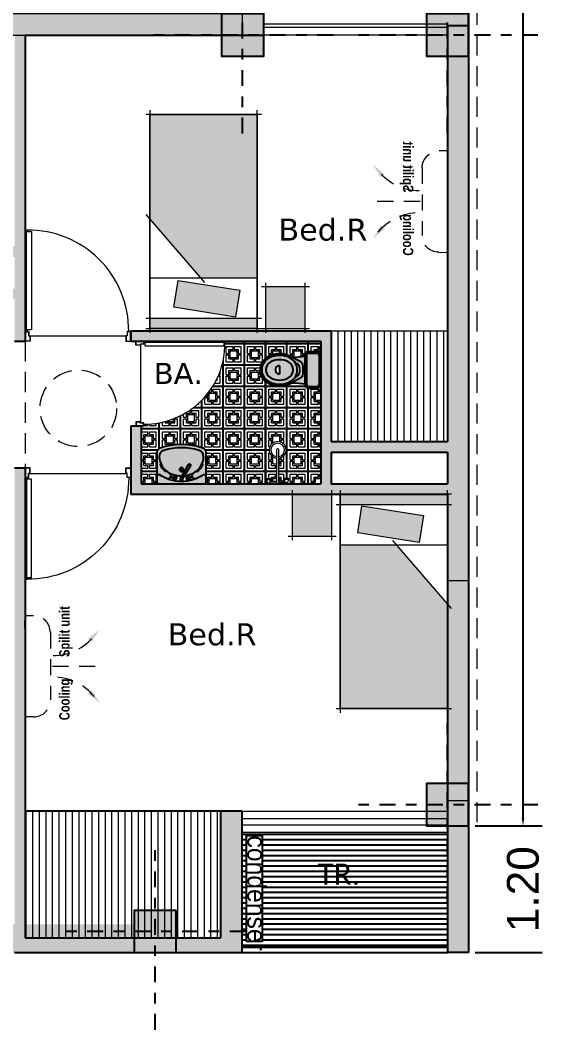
# Model space of a CAD drawing. Header units: inches. Extents: x 37.8 to 126.9, y 5.9 to 51.9.
# Drawn here: x 54.78 to 59.74, y 19.88 to 29.45 of the extents above; entities that cross this region are included whole.
import ezdxf

# ---------------------------------------------------------------- set-up
doc = ezdxf.new("R2010")
doc.units = ezdxf.units.IN
doc.header["$MEASUREMENT"] = 0
doc.linetypes.add('DASHDOT', pattern=[1, 0.5, -0.25, 0, -0.25])
doc.linetypes.add('DASHED2', pattern=[9.524999999999995, 6.349999999999998, -3.174999999999998])
for name, color, linetype, lineweight in [('02', 253, 'Continuous', 15), ('1', 19, 'Continuous', 5), ('AX', 31, 'Continuous', 18), ('balkon', 161, 'Continuous', 9), ('coulmn', 146, 'Continuous', 13), ('hatch', 45, 'Continuous', 9), ('hidden line', 252, 'Continuous', 5), ('LAYER1', 8, 'Continuous', 9)]:
    doc.layers.add(name, color=color, linetype=linetype, lineweight=lineweight)
for name, color, linetype in [('cadr', 7, 'Continuous'), ('FUR', 152, 'Continuous'), ('LAYER5', 5, 'Continuous'), ('LNS', 55, 'Continuous')]:
    doc.layers.add(name, color=color, linetype=linetype)
doc.styles.add('87', font='comic.ttf')
doc.styles.add('ITALIC', font='italic')
doc.styles.add('Legend', font='calibri.ttf')
doc.styles.get("Standard").update_dxf_attribs({"font": 'arial.ttf'})
doc.styles.add('STYLE7', font='verdana.ttf')
doc.dimstyles.new('ddd', dxfattribs={"dimtxt": 0.3, "dimasz": 0.078, "dimexe": 0.18, "dimexo": 0.0625, "dimgap": 0.09, "dimtad": 0, "dimzin": 0, "dimdsep": 46, "dimtxsty": 'Standard', "dimcen": 0.02, "dimadec": 0, "dimazin": 0, "dimtfac": 1, "dimtix": 1, "dimtofl": 0, "dimtmove": 0, "dimatfit": 3, "dimfxl": 0, "dimtolj": 1, "dimtzin": 0, "dimarcsym": 0})

# ---------------------------------------------------------------- blocks, each defined once
blk = doc.blocks.new('DR100K')
at = {"color": 253}
blk.add_line((-0.0481000000000052, -0.054543222929027), (-0.991860101079254, -0.054543222929027), dxfattribs=at)
at = {"color": 253, "linetype": 'Continuous'}
for p, q in [((-0.0199748370793884, -0.1116251629206317), (-0.0199748370793884, -0.0960000000000037)), ((-0.0199748370793884, -0.0960000000000037), (-0.0119309624678294, -0.0960000000000037)), ((-0.0119309624678294, -0.0960000000000037), (-0.0119309624678294, -0.5960052134602165)), ((-0.06143161415036499, -0.5960052134602165), (-0.06143161415036499, -0.1116251629206317)), ((-0.06143161415036499, -0.1116251629206317), (-0.0205043861645606, -0.1116251629206317)), ((-0.06143161415036499, -1.080385263999857), (-0.06143161415036499, -0.5960052134602165)), ((-0.0119309624678294, -0.5960052134602165), (-0.0119309624678294, -1.096010426920486)), ((-0.0205043861645606, -1.080385263999857), (-0.06143161415036499, -1.080385263999857)), ((-0.0199748370794168, -1.096010426920486), (-0.0199748370794168, -1.080385263999857)), ((-0.0119309624678294, -1.096010426920486), (-0.0199748370794168, -1.096010426920486))]:
    blk.add_line(p, q, dxfattribs=at)
for points in [[(-0.991860101079254, -0.054543222929027), (-0.991860101079254, 2.84e-14), (-1.03996010107923, 2.84e-14), (-1.03996010107923, -0.0959999999999752), (-1.004360101079242, -0.0959999999999752), (-1.004360101079242, -0.054543222929027)], [(-0.0481000000000052, -0.054543222929027), (-0.0481000000000052, 0), (0, 0), (0, -0.0960000000000037), (-0.0356000000000165, -0.0960000000000037), (-0.0356000000000165, -0.054543222929027)], [(-0.9938601010792352, -0.0525432229290175), (-0.9938601010792352, -0.0019999999999811), (-1.03796010107922, -0.0019999999999811), (-1.03796010107922, -0.0939999999999941), (-1.006360101079252, -0.0939999999999941), (-1.006360101079252, -0.0525432229290175)], [(-0.0460999999999956, -0.0525432229290459), (-0.0460999999999956, -0.0020000000000096), (-0.0020000000000096, -0.0020000000000096), (-0.0020000000000096, -0.0939999999999941), (-0.03360000000000701, -0.0939999999999941), (-0.03360000000000701, -0.0525432229290459)]]:
    blk.add_lwpolyline(points, close=True, dxfattribs=at)
blk.add_arc((-0.0306138118649244, -0.1066699198974845), 0.9893977090235084, 179.382095569082, 270.6161123031317, dxfattribs=at)
blk = doc.blocks.new('t-farangi')
h = blk.add_hatch(color=253)
h.dxf.hatch_style = 1
h.set_gradient(color1=(174, 178, 188), color2=(236, 236, 239), tint=1, name='SPHERICAL')
h.paths.add_polyline_path([(0.2199999999999136, -0.0499999999988177), (0.2199999999999136, -0.1384995166095138, -0.3428400812221175), (0.1823541121620451, -0.186949242229872, -0.0624981768575545), (0.1699999999999591, -0.1884995166092409), (-0.1699999999999591, -0.1884995166092409, -0.0538837614349344), (-0.180683335092084, -0.1873448475154475, -0.0156910213031782), (-0.1837257718718206, -0.1865786512369425, -0.0009627039094017), (-0.1839108134724654, -0.1865254394901257, -0.3338493995137724), (-0.220000000000141, -0.1384995166095138), (-0.220000000000141, -0.0499999999997414, -0.2228662873327834), (-0.2019680086972642, -0.0115546307086305, -0.0238407511058599), (-0.1981627932939034, -0.0086858731920216, -0.0103926162723233), (-0.1964215733577816, -0.0075512018860451, -0.1400938493232688), (-0.1699999999999591, -1.42e-14), (0.1699999999999591, -1.42e-14, -0.4142135623800323)])
h.paths.add_polyline_path([(0.1999999999999602, -0.0499999999997414, 0.4142135623704835), (0.1699999999999591, -0.019999999999996), (-0.1699999999999591, -0.019999999999996, 0.4142135623704835), (-0.1999999999999318, -0.0499999999997414), (-0.1999999999999318, -0.1384995166095138, 0.4142135623707908), (-0.1699999999999306, -0.1684995166092591), (0.1699999999999591, -0.1684995166092591, 0.4142135623704835), (0.1999999999999602, -0.1384995166095138)], flags=16)
h = blk.add_hatch(color=253)
h.dxf.hatch_style = 1
h.set_gradient(color1=(174, 178, 188), color2=(236, 236, 239), tint=1, name='INVSPHERICAL')
h.paths.add_polyline_path([(0.1699999999999591, -0.019999999999996, -0.4142161397400941), (0.1999999999987949, -0.0500002639901993, 2.1999205236e-06), (0.1999999999999602, -0.0499999999997414), (0.1999999999999602, -0.1384995166095138, -0.4142135623704835), (0.1699999999999591, -0.1684995166092591), (-0.1699999999999591, -0.1684995166092591, -0.4142161397400941), (-0.1999999999987949, -0.1384992526190558, 2.1999205236e-06), (-0.1999999999999318, -0.138499516609528), (-0.1999999999999318, -0.0499999999997414, -0.4142135623707908), (-0.1699999999999306, -0.019999999999996)])
h = blk.add_hatch(color=253)
h.dxf.hatch_style = 1
h.set_gradient(color1=(174, 178, 188), color2=(236, 236, 239), tint=1, name='SPHERICAL')
h.paths.add_polyline_path([(0.1572999999999638, -0.3537506659890965, -0.1233550929748848), (0.1916996441216838, -0.491062397276835, -0.1225823878321095), (0.1572999999996796, -0.6283741281658451, -0.5993317963974195), (-0.1573000000001059, -0.6283741281653477, -0.1225823879935764), (-0.1916996441216554, -0.4910623970895928, -0.123355092811709), (-0.1572999999999354, -0.3537506659890965), (-0.0956152446131853, -0.2383650398601418, -0.2767193945833981), (-0.0529317708378585, -0.2127834768457433), (0.0529317708379722, -0.2127834768457433, -0.2767193945821911), (0.0956152446131569, -0.2383650398600281)])
h.paths.add_polyline_path([(0.0298415266896655, -0.2536325963342278), (-0.029841526689637, -0.2536325963342278, 0.3990743965259639), (-0.0797740365556479, -0.301035586807572, 0.1388689516499814), (-0.139662200919787, -0.3631797721824057, 0.2505222521701935), (-0.1396622009189627, -0.618945021973005, 0.5993317963984737), (0.1396622009196733, -0.6189450219723514, 0.2505222521700292), (0.1396622009198438, -0.3631797721819083, 0.138868951650545), (0.0797740365556194, -0.3010355868067052, 0.399074396520837)], flags=16)
h.paths.add_polyline_path([(-0.0955677032179381, -0.3867525376634262, 0.2505222521701733), (-0.0955677032173128, -0.5953722564918423, 0.5993317963982528), (0.0955677032177107, -0.5953722564914729, 0.2505222521700905), (0.0955677032179381, -0.3867525376630993, 0.5993317964040431)], flags=0)
h.paths.add_polyline_path([(0.0500000000805585, -0.4910624803356143), (-0.0500000000805585, -0.4910624246636104, 1)], flags=0)
h = blk.add_hatch(color=253)
h.dxf.hatch_style = 1
h.set_gradient(color1=(174, 178, 188), color2=(236, 236, 239), tint=1, name='INVSPHERICAL')
h.paths.add_polyline_path([(0.1643323852883043, -0.1884995166092409), (0.1493160660524211, -0.3388161621277419), (0.0956152446132137, -0.2383650398601418, 0.2767193945829605), (0.0529317708379722, -0.2127834768457433), (-0.0529317708379722, -0.2127834768457433, 0.2767193945821909), (-0.0956152446131284, -0.2383650398600281), (-0.1493160660523927, -0.3388161621276851), (-0.1643323852882759, -0.1884995166092409)])
h = blk.add_hatch(color=253)
h.dxf.hatch_style = 1
h.set_gradient(color1=(174, 178, 188), color2=(236, 236, 239), tint=1, name='INVSPHERICAL')
h.paths.add_polyline_path([(0.1396622009191901, -0.3631797721821073, -0.2505222521702825), (0.1396622009193038, -0.6189450219727775, -0.5993318612706572), (-0.1396622151734448, -0.6189449953097182, -0.2505222225564229), (-0.1396622009193038, -0.3631797721817662, -0.5993317963978245)])
h.paths.add_polyline_path([(-0.0955677032179381, -0.3867525376634404, 0.2505222521701196), (-0.0955677032173128, -0.5953722564918138, 0.5993317963982528), (0.0955677032177107, -0.5953722564914588, 0.2505222521700798), (0.0955677032179381, -0.3867525376630993, 0.5993317964040431)], flags=16)
h.paths.add_polyline_path([(0.0500000000805585, -0.4910624803356002), (-0.0500000000805585, -0.4910624246636104, 1)], flags=0)
h = blk.add_hatch(color=253)
h.dxf.hatch_style = 1
h.set_gradient(color1=(174, 178, 188), color2=(236, 236, 239), tint=1, name='SPHERICAL')
h.paths.add_polyline_path([(0.0955677032173981, -0.3867525376632272, -0.2505222521701977), (0.0955677032175402, -0.5953722564916717, -0.5993317963968927), (-0.0955677032172844, -0.5953722564918567, -0.2505222521709338), (-0.0955677032175402, -0.3867525376628862, -0.5993317963976593)])
h.paths.add_polyline_path([(-0.0500000000805585, -0.4910624246636104, 1), (0.0500000000805585, -0.4910624803356002)], flags=16)
at = {"layer": 'FUR'}
for p, q in [((-0.220000000000141, -0.1384995166095138), (-0.220000000000141, -0.0499999999997414)), ((-0.1999999999999318, -0.1384995166095138), (-0.1999999999999318, -0.0499999999997414)), ((-0.1699999999999591, -1.42e-14), (0.1699999999999591, -1.42e-14)), ((-0.1699999999999591, -0.019999999999996), (0.1699999999999591, -0.019999999999996)), ((0.1999999999999602, -0.0499999999997414), (0.1999999999999602, -0.1384995166095138)), ((0.2199999999999136, -0.0499999999997414), (0.2199999999999136, -0.1384995166095138)), ((-0.1699999999999591, -0.1684995166092591), (0.1699999999999591, -0.1684995166092591)), ((-0.1699999999999591, -0.1884995166092409), (0.1699999999999591, -0.1884995166092409)), ((-0.1493160660523927, -0.3388161621278556), (-0.1643323852882759, -0.1884995166092409)), ((-0.0956152446131853, -0.2383650398601418), (-0.1572999999999354, -0.3537506659890965)), ((-0.0529317708379722, -0.2127834768457433), (0.0529317708379722, -0.2127834768457433)), ((0.0956152446132137, -0.2383650398601418), (0.1572999999999638, -0.3537506659890965)), ((0.1493160660523927, -0.3388161621278556), (0.1643323852882759, -0.1884995166092409)), ((-0.0298415815271938, -0.2536325963342278), (0.0298415266896655, -0.2536325963342278)), ((-0.0500000000805585, -0.4910624246636104), (0.0500000000805585, -0.4910624803356002))]:
    blk.add_line(p, q, dxfattribs=at)
for centre, radius, start, end in [((-0.1699999999999591, -0.0499999999997414), 0.05, 90, 180), ((0.1699999999999591, -0.0499999999997414), 0.05, 0, 90), ((-0.1699999999999591, -0.0499999999997414), 0.03, 90, 180), ((0.1699999999999591, -0.0499999999997414), 0.03, 0, 90), ((-0.1699999999999591, -0.1384995166095138), 0.05, 180, 270), ((-0.1699999999999591, -0.1384995166095138), 0.03, 180, 270), ((-0.0529317708379722, -0.2611834768459005), 0.0484, 90, 151.8711946335435), ((0.0529317708379722, -0.2611834768459005), 0.0484, 28.12880536645645, 90), ((0.1699999999999591, -0.1384995166095138), 0.05, 270, 0), ((0.1699999999999591, -0.1384995166095138), 0.03, 270, 0), ((0.0995511452648543, -0.491062397077272), 0.2912507893864822, 151.8711946335435, 208.1288053664565), ((-8.53e-14, -0.4378427002216229), 0.1583669258053965, 28.12880536645645, 151.8711946335435), ((-8.53e-14, -0.4378427002216229), 0.1083669258053965, 28.12880536645645, 151.8711946335435), ((-0.029841526689637, -0.303632596334424), 0.05, 90, 177.0227065882965), ((0.0298415266896655, -0.303632596334424), 0.05, 2.977293411703491, 90), ((-0.0995511452648259, -0.491062397077272), 0.2912507893864822, 331.8711946335436, 28.12880536645645), ((0.0995511452648543, -0.491062397077272), 0.2712507893864821, 151.8711946335435, 208.1287989801512), ((0.0995511452648543, -0.491062397077272), 0.2212507893864822, 151.8711946335435, 208.1287989801512), ((-0.0995511452648259, -0.491062397077272), 0.2212507893864822, 331.8711946335436, 28.12880536645645), ((-0.0995511452648259, -0.491062397077272), 0.2712507893864821, 331.8711946335436, 28.12880536645645), ((-8.53e-14, -0.5442820939333757), 0.1083669258053967, 208.1287944280051, 331.8711946335436), ((-8.53e-14, -0.4910624524996196), 0.05, 179.9999681021953, 359.9999681022733), ((-8.53e-14, -0.5442820939333757), 0.1783669258053967, 208.1288053664565, 331.8711946335436), ((-8.53e-14, -0.5442820939333757), 0.1583669258053968, 208.1287944280051, 331.8711946335436)]:
    blk.add_arc(centre, radius, start, end, dxfattribs=at)
blk = doc.blocks.new('roshoei')
h = blk.add_hatch(color=253)
h.dxf.hatch_style = 1
h.set_gradient(color1=(174, 178, 188), color2=(236, 236, 239), tint=1, name='SPHERICAL')
h.paths.add_polyline_path([(0.3099999999999312, -0.0200000000004366), (0.309999999999917, -0.1173603684847251), (0.2799999999999585, -0.1173603684846967, 0.0542408528960642), (0.1879860274730163, -0.0664426424170017, 0.0353053274642903), (0.1831379238468571, -0.0644404142740029, 0.1955680909954415), (-0.1831379238471697, -0.0644404142741451, 0.0353053274756757), (-0.1879860274748211, -0.0664426424179681, 0.0542408528950272), (-0.2799999999999869, -0.1173603684846967), (-0.3099999999999738, -0.1173603684847251), (-0.3099999999999596, -0.0200000000004366, -0.2914266731264605), (-0.2984554890835227, -0.0018753012620607, -0.0042390793985672), (-0.2981469619992651, -0.0017345405158551, -0.105273442681482), (-0.2900000000000062, 0), (0.2899999999999494, 0, -0.4142152552575133), (0.3099999999996186, -0.0200001155973269, 1.4449608917e-06)])
h = blk.add_hatch(color=253)
h.dxf.hatch_style = 1
h.set_gradient(color1=(174, 178, 188), color2=(236, 236, 239), tint=1, name='INVSPHERICAL')
h.paths.add_polyline_path([(0.3099999999999312, -0.3954269196583482, -0.1189511798868249), (0.3033964893276675, -0.42279140261482, -0.1153640646256316), (0.2857253564613415, -0.4436316798559973, -0.0713494153281219), (0.2707359219287468, -0.4517298640020046, -0.1782923213663644), (-0.2707359219285763, -0.4517298640025446, -0.3142516724202768), (-0.3099999999999596, -0.3954269196588029), (-0.3099999999999596, -0.1173603684847251), (-0.2799999999999869, -0.1173603684846967, -0.0569466848380328), (-0.1831379238492872, -0.0644404142748272, -0.8792300366133057), (-0.1510904276799607, -0.1308805314884012), (-0.1491618106779668, -0.1344434266452197, 0.2850439984523734), (-0.2800000000001148, -0.3453013582057167, 0.3284062332230245), (-0.223760646421141, -0.4216913554667201, 0.1519320086788026), (0.2237606464210557, -0.4216913554667201, 0.3284062332271949), (0.2800000000000864, -0.3453013582045799, 0.2850439984510457), (0.1491618106779384, -0.1344434266452197), (0.1510904276799323, -0.1308805314884012, -0.8792300365937769), (0.1831379238482213, -0.0644404142745145, -0.0569466848384313), (0.2799999999996601, -0.1173603684846967), (0.309999999999917, -0.1173603684847251)])
h = blk.add_hatch(color=253)
h.dxf.hatch_style = 1
h.set_gradient(color1=(174, 178, 188), color2=(236, 236, 239), tint=1, name='SPHERICAL')
edge = h.paths.add_edge_path()
edge.add_arc((0.1011350465279861, -0.2381249592251891), 0.0126418893553129, 210.0000000008548, 390.0000000008548)
edge.add_line((0.1120832438614201, -0.2318040145473788), (0.0372691189063469, -0.1022221710831559))
edge.add_arc((0, -0.4422286221270042), 0.3420429417127162, 65.94062231202241, 83.74461217358521, ccw=False)
edge.add_arc((0.0446723047524245, -0.3453013582057167), 0.2353276952476492, 9.208633855450898e-12, 66.25122521727599, ccw=False)
edge.add_arc((0.2000000000000455, -0.3453013582056883), 0.08000000000002201, 287.2779897952034, 359.9999999999864, ccw=False)
edge.add_arc((1.0516e-12, 0.2976945932293518), 0.7533823531705087, 252.72201020469458, 287.2779897951401, ccw=False)
edge.add_arc((-0.2000000000004718, -0.3453013582053188), 0.0799999999996037, 180.0000000002715, 252.7220102050407, ccw=False)
edge.add_arc((-0.0446723047525524, -0.3453013582056599), 0.2353276952475103, 113.74877478274499, 180.0000000000093, ccw=False)
edge.add_arc((1.421e-13, -0.4422286221273454), 0.3420429417130582, 88.83763061895121, 114.05937768800419, ccw=False)
edge.add_line((0.0069386082958118, -0.1002560652011653), (0.0901866646706679, -0.2444459039029614))
edge.add_line((0.09018666467066802, -0.2444459039029425), (0.0901868491945426, -0.2444459039030183))
edge = h.paths.add_edge_path(flags=16)
edge.add_arc((-1.42e-14, -0.1803191555245576), 0.0255670812976465, 0, 360, ccw=False)
h = blk.add_hatch(color=253)
h.dxf.hatch_style = 1
h.set_gradient(color1=(174, 178, 188), color2=(236, 236, 239), tint=1, name='INVSPHERICAL')
h.paths.add_polyline_path([(-0.1044548615626013, -0.075815104605681, 1), (-0.0616785238159849, -0.075815104605681, 1)])
h = blk.add_hatch(color=253)
h.dxf.hatch_style = 1
h.set_gradient(color1=(174, 178, 188), color2=(236, 236, 239), tint=1, name='INVSPHERICAL')
h.paths.add_polyline_path([(0.1044548615623455, -0.075815104605681, 1), (0.0616785238157149, -0.075815104605681, 1)])
at = {"layer": 'FUR'}
for p, q in [((-0.2899999999999778, 0), (0.2899999999999494, 0)), ((-0.3099999999999596, -0.3954269196583482), (-0.3099999999999596, -0.0200000000004366)), ((-0.3099999999999596, -0.1173603684846967), (-0.2799999999999869, -0.1173603684846967)), ((-0.1069037335819445, -0.0694941599285812), (-0.1209923607550678, -0.0694941599285812)), ((-0.1209923607550678, -0.0694941599285812), (-0.1209923607550678, -0.0821360492836902)), ((-0.1209923607550678, -0.0821360492836902), (-0.1069037335819445, -0.0821360492836902)), ((-0.0037357466185455, -0.0817675433017939), (0.0069386082959113, -0.1002560652011653)), ((0.0372691189066075, -0.1022221710831843), (0.0181608325722067, -0.0691256539462302)), ((0.1069037335819161, -0.0694941599285812), (0.120992360754812, -0.0694941599285812)), ((0.120992360754812, -0.0821360492836902), (0.1069037335819161, -0.0821360492836902)), ((0.120992360754812, -0.0694941599285812), (0.120992360754812, -0.0821360492836902)), ((0.2799999999999585, -0.1173603684846967), (0.3099999999999312, -0.1173603684846967)), ((0.3099999999999312, -0.0200000000004366), (0.3099999999999312, -0.3954269196583482)), ((-0.1872495538386971, -0.1580826299928049), (-0.1947729135377045, -0.1504050865769386)), ((-0.1491618106781658, -0.1344434266447934), (-0.1510904276799607, -0.1308805314884012)), ((0.1491618106781374, -0.1344434266447934), (0.1510904276799323, -0.1308805314884012)), ((0.1872495538386687, -0.1580826299928049), (0.1947729135374487, -0.1504050865769386))]:
    blk.add_line(p, q, dxfattribs=at)
blk.add_lwpolyline([(0.0901868491945379, -0.2444459039030278, 0.9999999999999998), (0.1120832438614201, -0.2318040145473788), (0.0372691189063517, -0.1022221710831843, -0.0778412115464067), (0.1394451489337172, -0.1299011907119336, -0.2974062407498115), (0.2800000000000722, -0.3453013582056883, -0.3284062332248962), (0.2237606464212831, -0.4216913554674023, -0.1519320086789138), (-0.2237606464212689, -0.4216913554667201, -0.3284062332248962), (-0.280000000000058, -0.3453013582056883, -0.2974062407498115), (-0.1394451489338735, -0.1299011907119905, -0.1104970748615106), (0.0069386082958118, -0.1002560652011653), (0.09018666467066802, -0.2444459039029425)], format="xyb", close=True, dxfattribs=at)
for centre, radius in [((-0.083066692689286, -0.075815104605681), 0.0252837787105129), ((-0.083066692689286, -0.075815104605681), 0.0213881688733073), ((-1.42e-14, -0.0629538835628409), 0.0189628340328846), ((-1.42e-14, -0.0629538835628409), 0.0155565304488197), ((0.0830666926890302, -0.075815104605681), 0.0252837787105129), ((0.0830666926890302, -0.075815104605681), 0.0213881688733073), ((-1.42e-14, -0.1803191555245576), 0.0255670812976465), ((-1.42e-14, -0.1803191555245576), 0.0155670812976465)]:
    blk.add_circle(centre, radius, dxfattribs=at)
for centre, radius, start, end in [((-0.2899999999999778, -0.0200000000004366), 0.02, 90, 180), ((-1.42e-14, -0.5147528069564942), 0.4861283268380614, 54.8317368083488, 125.1682631916512), ((-0.1714017017225302, -0.0997285678440676), 0.0371886097096166, 303.1046004551388, 116.4842478498696), ((0.1714017017225018, -0.0997285678440676), 0.0371886097096166, 63.51575215013035, 236.8953995448613), ((0.2899999999999494, -0.0200000000004366), 0.02, 0, 90), ((-0.0531299149875082, -0.338331628375272), 0.2353276952475209, 127.0058706747654, 157.7265623290583), ((0.0531299149874798, -0.338331628375272), 0.2353276952475209, 22.27343767094164, 52.99412932523449), ((-0.2500000000000142, -0.3954269196583482), 0.06, 180, 249.7816531553551), ((-1.42e-14, 0.2833823531700545), 0.7833823531704338, 249.7816531553551, 290.2183468446448), ((0.2499999999999858, -0.3954269196583482), 0.06, 290.2183468446448, 0)]:
    blk.add_arc(centre, radius, start, end, dxfattribs=at)
blk = doc.blocks.new('A$C03AC1BB8')
at = {"layer": 'LAYER1', "linetype": 'ByBlock'}
for p, q in [((0.2326785696120055, 0.08548131738203324), (0.1926785696111324, 0.09348131737928611)), ((0.1926785696111324, 0.09348131737928611), (0.1926785696111324, 0.05348131738131201)), ((0.2326785696120055, 0.0614813173785933), (0.1926785696111324, 0.05348131738131201)), ((0.2006785696098632, 0.09188131738042671), (0.2006785696098632, 0.05508131738019983)), ((0.2166785696102238, 0.05828131738084608), (0.2166785696102238, -1.506350599811412e-12)), ((0.2326785696120055, 0.08548131738203324), (0.2326785696120055, 0.0614813173785933)), ((0.2326785696120055, 0.0614813173785933), (0.2326785696120055, -1.506350599811412e-12)), ((0.2409051202677119, -1.506350599811412e-12), (-0.07909487973347495, -1.506350599811412e-12)), ((-0.07909487973347495, -0.02400000000056934), (0.2409051202677119, -0.02400000000056934)), ((0.2326785696120055, -0.08548131738356801), (0.1926785696111324, -0.0774813173819382)), ((0.1926785696111324, -0.1174813173813618), (0.1926785696111324, -0.0774813173819382)), ((0.2006785696098632, -0.1158813173839519), (0.2006785696098632, -0.07908131738227553)), ((0.2166785696102238, -0.08228131738292177), (0.2166785696102238, -0.02400000000056934)), ((0.2326785696120055, -0.08548131738356801), (0.2326785696120055, -0.02400000000056934)), ((0.2326785696120055, -0.1094813173826594), (0.2326785696120055, -0.08548131738356801)), ((0.2409051202677119, -1.506350599811412e-12), (0.2409051202677119, -0.02400000000056934)), ((0.2326785696120055, -0.1094813173826594), (0.1926785696111324, -0.1174813173813618))]:
    blk.add_line(p, q, dxfattribs=at)
for radius, start, end in [(0.08000000000026324, 8.626926558344557, 351.3730734416554), (0.06400000000021061, 10.80692287442791, 349.1930771255721), (0.01199999999993764, 90, 270)]:
    blk.add_arc((-0.07909487973347495, -0.01199999999957413), radius, start, end, dxfattribs=at)
blk = doc.blocks.new('Takht 1')
at = {"layer": '1'}
h = blk.add_hatch(color=252, dxfattribs=at)
h.dxf.hatch_style = 1
h.set_gradient(color1=(118, 52, 34), one_color=1, tint=1, name='INVHEMISPHERICAL')
h.paths.add_polyline_path([(0.09999999997671694, 0.5076447428291431), (-2.91038304567337e-11, 0.5076447428291431), (0, -0.5076447428291431), (0.1000000000058208, -0.5076447428291431)])
h = blk.add_hatch(color=252, dxfattribs=at)
h.dxf.hatch_style = 1
h.set_gradient(color1=(118, 52, 34), one_color=1, tint=1, name='INVHEMISPHERICAL')
h.paths.add_polyline_path([(2.028610181791009, 0.5076447428291431), (1.034439837589161, 0.5076447428291431), (0.47768941760296, 0.02529436571785482), (0.47768941760296, -0.5076447428291431), (2.028610181791009, -0.5076447428291431)])
h = blk.add_hatch(color=252, dxfattribs=at)
h.dxf.hatch_style = 1
h.set_gradient(color1=(118, 52, 34), one_color=1, tint=1, name='INVHEMISPHERICAL')
h.paths.add_polyline_path([(0.4576115584932268, 0.2403088536957512), (0.202044160454534, 0.2809075507248053), (0.1094796334800776, -0.3017829548043665), (0.3650470315478742, -0.3423816518625244)])
h = blk.add_hatch(color=252, dxfattribs=at)
h.dxf.hatch_style = 1
h.set_gradient(color1=(118, 52, 34), one_color=1, tint=1, name='INVHEMISPHERICAL')
h.paths.add_polyline_path([(0.3953462004428729, -0.5876447428163374), (0, -0.5876447428308893), (-2.91038304567337e-11, -0.9617889250803273), (0.3953462004428729, -0.9617889250803273)])
at = {"layer": '02'}
for p, q in [((2.068610181799158, 0.5076447428291431), (-0.0400000000372529, 0.5076447428291431)), ((-2.91038304567337e-11, 0.5476447428300162), (0, -0.5476447428300162)), ((0.09999999997671694, 0.5476447428300162), (0.1000000000058208, -0.5476447428300162)), ((1.080609630036633, 0.5476447428300162), (0.4377508020261303, -0.009307146188803017)), ((0.47768941760296, -0.5081618888216326), (0.47768941760296, 0.5071275968366535)), ((2.028610181791009, -0.5476447428300162), (2.028610181791009, 0.5476447428300162)), ((-0.04000000000814907, -0.5076447428291431), (2.068610181799158, -0.5076447428291431)), ((0, -0.5476447428300162), (-2.91038304567337e-11, -1.0017889250812)), ((0.3953462004428729, -1.0017889250812), (0.3953462004428729, -0.5476447428154643)), ((0.435346200451022, -0.5876447428163374), (-0.04000000000814907, -0.5876447428308893)), ((-0.0400000000372529, -0.9617889250803273), (0.435346200451022, -0.9617889250803273))]:
    blk.add_line(p, q, dxfattribs=at)
for points in [[(2.028610181791009, 0.5076447428291431), (2.028610181791009, -0.5076447428291431), (0, -0.5076447428291431), (-2.91038304567337e-11, 0.5076447428291431)], [(0.1094796334800776, -0.3017829548043665), (0.202044160454534, 0.2809075507248053), (0.4576115584932268, 0.2403088536957512), (0.3650470315478742, -0.3423816518625244)]]:
    blk.add_lwpolyline(points, close=True, dxfattribs=at)
blk = doc.blocks.new('ddfdfdfdfd')
at = {"layer": 'LAYER5', "linetype": 'Continuous'}
h = blk.add_hatch(color=1, dxfattribs=at)
h.paths.add_polyline_path([(179.779200237631, -221.4838781835885), (179.579350237631, -221.4838781835885), (179.579350237631, -221.2840281835886), (179.779200237631, -221.2840281835886)])
h.paths.add_polyline_path([(179.779200237631, -221.2840281835886), (179.979050237631, -221.2840281835886), (179.979050237631, -221.4838781835885), (179.779200237631, -221.4838781835885)])
h.paths.add_polyline_path([(179.779200237631, -221.4838781835885), (179.979050237631, -221.4838781835885), (179.979050237631, -221.6837281835885), (179.779200237631, -221.6837281835885)])
h.paths.add_polyline_path([(179.779200237631, -221.6837281835885), (179.579350237631, -221.6837281835885), (179.579350237631, -221.4838781835885), (179.779200237631, -221.4838781835885)])
at = {"layer": 'LAYER5', "color": 1, "linetype": 'DASHDOT', "ltscale": 0.3}
for p, q in [((179.779200237631, -222.4153741609331), (179.779200237631, -220.6240357384027)), ((180.6361364686338, -221.4838781835885), (178.8983495007696, -221.4838781835885))]:
    blk.add_line(p, q, dxfattribs=at)
at = {"layer": 'LAYER5', "color": 1, "linetype": 'Continuous'}
blk.add_lwpolyline([(179.979050237631, -221.2840281835886), (179.579350237631, -221.2840281835886), (179.579350237631, -221.6837281835885), (179.979050237631, -221.6837281835885), (179.979050237631, -221.2840281835886)], dxfattribs=at)
blk = doc.blocks.new('axxxxx')
h = blk.add_hatch(color=1)
h.dxf.hatch_style = 1
h.paths.add_polyline_path([(240.7614391140491, -233.8024092206517), (238.9808391140491, -233.8024092206517), (238.9808391140491, -234.0706419207369), (240.7614391140491, -234.0706419207369)])
at = {"layer": 'AX'}
h = blk.add_hatch(color=1, dxfattribs=at)
h.dxf.hatch_style = 1
h.paths.add_polyline_path([(241.7899809043142, -225.3813343091403), (241.7899809043142, -225.1814843091403), (238.4902809043141, -225.1814843091403), (238.4902809043141, -225.3813343091403)])
h = blk.add_hatch(color=1, dxfattribs=at)
h.dxf.hatch_style = 1
h.paths.add_polyline_path([(243.7301309043142, -232.6309419207371), (243.9299809043141, -232.6309419207371), (243.9299809043141, -230.5503419207371), (243.7301309043142, -230.5503419207371)])
at = {"layer": 'AX', "color": 1}
for points in [[(238.4902809043141, -225.3813343091403), (241.7899809043142, -225.3813343091403), (241.7899809043142, -225.1814843091403), (238.4902809043141, -225.1814843091403)], [(243.7301309043142, -230.5503419207371), (243.7301309043142, -232.6309419207371), (243.9299809043141, -232.6309419207371), (243.9299809043141, -230.5503419207371)]]:
    blk.add_lwpolyline(points, close=True, dxfattribs=at)
for p in [(62.01063066668317, -3.897456125551741), (63.95093066668312, -3.897456125551741), (63.95093066668309, -11.18691373714853), (61.18208887641811, -12.38691373714846)]:
    blk.add_blockref('ddfdfdfdfd', p)
blk = doc.blocks.new('sp')
at = {"layer": 'LAYER1', "color": 150, "linetype": 'DASHED2', "ltscale": 0.03}
blk.add_line((30.24614018008381, 9.75960308539679), (30.24694903423372, 9.20588219410756), dxfattribs=at)
blk.add_lwpolyline([(29.64602670977186, 10.08372420831601), (30.84602542947326, 10.08547712019644), (30.84617150547277, 9.985477226851614, -0.4142135623730951), (30.6464638708467, 9.785185288293448), (29.84646472438547, 9.784016680372858, -0.4142135623730951), (29.64617278577137, 9.983724315008018)], format="xyb", close=True, dxfattribs=at)
for centre, start, end in [((29.50170978017471, 9.747115138461865), 308.5690915006799, 0.2464745396872212), ((30.98964165397322, 9.74928811891941), 179.9209161893569, 231.5982992520001)]:
    blk.add_arc(centre, 0.6160155176707482, start, end, dxfattribs=at)
for points in [[(29.96259235004257, 9.294909317633298), (29.92369723717005, 9.339782699411714), (29.80852464817784, 9.200660669943588)], [(30.53018518108277, 9.295738435341079), (30.56894902962543, 9.340725258393192), (30.68452757444541, 9.20194030127486)]]:
    blk.add_solid(points, dxfattribs=at)
at = {"layer": 'LNS', "color": 150, "ltscale": 0.02, "insert": (29.60657843853167, 9.680269554383855), "char_height": 0.1231479902708612, "width": 1.627685543038945, "attachment_point": 1, "style": 'ITALIC'}
blk.add_mtext('\\pt0.2463;{\\fImpact|b0|i0|c0|p34;Cooling       Spilit unit}', dxfattribs=at)
blk = doc.blocks.new('*D60')
at = {"layer": 'balkon', "color": 0, "lineweight": -2, "transparency": 16777216}
for p, q in [((59.08967819297351, 21.81630079493386), (59.72320814166465, 21.81630079493386)), ((59.08967819297351, 20.61630079493393), (59.72320814166465, 20.61630079493393))]:
    blk.add_line(p, q, dxfattribs=at)
at = {"layer": 'Defpoints', "color": 0, "transparency": 16777216}
for p in [(59.02717819297351, 21.81630079493386), (59.02717819297351, 20.61630079493393), (59.54320814166465, 20.61630079493393)]:
    blk.add_point(p, dxfattribs=at)
at = {"layer": 'balkon', "color": 0, "transparency": 16777216, "insert": (59.54320814166464, 21.21630079493387), "char_height": 0.3, "attachment_point": 5, "rotation": 90}
blk.add_mtext('\\A1;1.20', dxfattribs=at)
blk = doc.blocks.new('*D61')
at = {"layer": 'balkon', "color": 0, "lineweight": -2, "transparency": 16777216}
for p, q in [((59.08967819297351, 42.95630079493392), (59.72320814166496, 42.95630079493392)), ((59.54320814166496, 42.87830079493392), (59.54320814166496, 32.98441812099117)), ((59.54320814166496, 21.89430079493382), (59.54320814166496, 31.78818346887657)), ((59.08967819297351, 21.81630079493382), (59.72320814166496, 21.81630079493382))]:
    blk.add_line(p, q, dxfattribs=at)
at = {"layer": 'balkon', "color": 0, "transparency": 16777216}
for points in [[(59.53020814166496, 42.87830079493392), (59.55620814166496, 42.87830079493392), (59.54320814166496, 42.95630079493392)], [(59.53020814166496, 21.89430079493382), (59.55620814166496, 21.89430079493382), (59.54320814166496, 21.81630079493382)]]:
    blk.add_solid(points, dxfattribs=at)
at = {"layer": 'Defpoints', "color": 0, "transparency": 16777216}
for p in [(59.02717819297351, 42.95630079493392), (59.54320814166496, 42.95630079493392), (59.02717819297351, 21.81630079493382)]:
    blk.add_point(p, dxfattribs=at)
at = {"layer": 'balkon', "color": 0, "transparency": 16777216, "insert": (59.54320814166496, 32.38630079493384), "char_height": 0.3, "attachment_point": 5, "rotation": 90}
blk.add_mtext('\\A1;21.14', dxfattribs=at)

msp = doc.modelspace()

# ---------------------------------------------------------------- hatches: boundary and pattern name
h = msp.add_hatch(color=5)
h.dxf.hatch_style = 1
h.paths.add_polyline_path([(43.98717819297352, 43.75630079493392), (43.78717819297353, 43.75630079493392), (43.78717819297353, 20.75630079493386), (44.92447685157904, 20.75630079493386), (44.92447685157904, 20.95630079493391), (43.98717819297352, 20.95630079493391), (43.98717819297352, 32.05378889439636), (45.50225381504896, 32.05378889439648), (45.50225381504893, 31.55378889439636), (45.93166121359306, 31.55378889439636), (45.93166121359306, 32.05378889439636), (47.28717819297356, 32.05378889439648), (47.28717819297356, 32.75378889439629), (47.18717819297356, 32.75378889439629), (47.18717819297353, 32.15378889439638), (45.78717819297353, 32.15378889439638), (45.78717819297356, 33.55378889439636), (47.28717819297356, 33.55378889439636), (47.28717819297356, 34.25378889439641), (47.18717819297353, 34.25378889439641), (46.8968056858653, 34.25378927514363), (46.8968056858653, 34.15378889439638), (47.18717819297353, 34.15378889439638), (47.18717819297353, 33.65378889439638), (44.787039465856, 33.65380457058588), (44.787039465856, 33.55380457058585), (45.68717819297353, 33.55378889439636), (45.68717819297353, 32.15378889439638), (43.98717819297352, 32.15378889439638)])
h.paths.add_polyline_path([(45.57725381504892, 32.05378889439648), (45.85666121359307, 32.05378889439648), (45.8566612135931, 31.87878889439641), (45.57725381504889, 31.87878889439641)], flags=16)
h.paths.add_polyline_path([(45.57725381504889, 31.82878889439634), (45.8566612135931, 31.82878889439634), (45.85666121359307, 31.62878889439641), (45.57725381504892, 31.62878889439629)], flags=16)
h.paths.add_polyline_path([(49.38717819297358, 32.1054584065305), (49.18717819297353, 32.1054584065305), (49.18717819297353, 20.95630079493391), (47.82784051532417, 20.95630079493391), (47.82784051532417, 20.75630079493386), (48.26891627413534, 20.75630079493386), (48.26891627413534, 20.61630079493388), (50.77497273896333, 20.61630079493376), (50.77497273896333, 20.75630079493386), (49.38717819297352, 20.75630079493386)])
h.paths.add_polyline_path([(56.87882149293526, 21.95630079493391), (56.67882149293527, 21.95630079493391), (56.67882149293527, 20.75630079493386), (54.82717819297349, 20.75630079493386), (54.82717819297349, 25.20630079493391), (54.7271781929735, 25.20630079493391), (54.72717819297347, 20.61630079493388), (56.87882149293526, 20.61630079493388)])
h.paths.add_polyline_path([(59.02717819297351, 29.39545840653047), (58.82717819297349, 29.39545840653047), (58.82717819297349, 25.4563007949338), (57.7271781929735, 25.4563007949338), (57.72717819297353, 26.50545840653048), (55.82717819297355, 26.50545840653048), (55.82717819297355, 26.40545840653057), (57.62717819297353, 26.40545840653046), (57.62717819297347, 25.05630079493382), (55.92717819297351, 25.05630079493393), (55.92717819297351, 25.60545840653062), (55.82717819297352, 25.6054584065305), (55.82717819297352, 24.9563007949338), (58.82717819297349, 24.9563007949338), (58.82717819297349, 22.88769061313464), (58.82717819297352, 20.61630079493388), (58.82882149293525, 20.61630079493388), (59.02717819297348, 20.61630079493388)])
h.paths.add_polyline_path([(58.82717819297349, 25.35630079493389), (58.82717819297349, 25.05630079493382), (57.7271781929735, 25.05630079493382), (57.7271781929735, 25.35630079493389)], flags=16)
h.paths.add_polyline_path([(57.08717819297351, 33.60463128279959), (54.78033725340771, 33.60463128279947), (54.78033725340771, 33.60050334396148), (54.01110648417674, 33.60050334396148), (52.62717819297359, 33.60463128279947), (52.62717819297347, 33.40463128279943), (52.62717819297347, 33.30545840653021), (52.82717819297346, 33.30545840653021), (52.82717819297346, 33.40463128279943), (56.88717819297352, 33.40463128279966), (56.88717819297355, 29.50545840653048), (53.78717819297353, 29.50545840653048), (53.78717819297353, 31.6054584065305), (53.58717819297357, 31.6054584065305), (53.37894586949056, 31.6054584065305), (53.37894586949056, 31.40545840653046), (53.58717819297354, 31.40545840653046), (53.58717819297357, 29.50545840653048), (52.18717819297351, 29.50545840653048), (52.18717819297351, 31.40545840653046), (52.40808345542771, 31.40545840653046), (52.40808345542771, 31.60545840653039), (52.18717819297351, 31.6054584065305), (50.58717819297354, 31.60545840653039), (50.58717819297351, 30.30545840653043), (50.68717819297351, 30.30545840653043), (50.68717819297351, 31.40545840653046), (51.98717819297349, 31.40545840653046), (51.98717819297349, 29.50545840653048), (50.58717819297357, 29.50545840653048), (50.58717819297357, 29.40545840653046), (50.58717819297357, 28.81851437019635), (50.58717819297357, 28.4349992889445), (50.98717819297354, 28.4349992889445), (50.98717819297354, 29.40545840653057), (51.78747819297351, 29.40545840653057), (51.78747819297351, 29.30560840653051), (54.7271781929735, 29.30545840653055), (54.72717819297347, 27.30545840653055), (54.32717819297349, 27.30545840653055), (54.32717819297349, 26.80545840653055), (54.72717819297347, 26.80545840653055), (54.7271781929735, 26.40545840653046), (54.82717819297349, 26.40545840653046), (54.82717819297349, 29.30545840653055), (57.08717819297354, 29.30545840653055)])
h.paths.add_polyline_path([(54.72717819297347, 27.20545840653041), (54.72717819297347, 26.90545840653046), (54.42717819297349, 26.90545840653046), (54.42717819297349, 27.20545840653052)], flags=16)
h.paths.add_polyline_path([(50.88717819297355, 29.40545840653057), (50.88717819297355, 28.53499928894441), (50.68717819297359, 28.53499928894441), (50.68717819297348, 29.40545840653046)], flags=16)
h.paths.add_polyline_path([(57.08717819297351, 35.50463128279968), (55.82717819297346, 35.50463128279968), (55.82717819297349, 38.18924557511583), (55.7271781929735, 38.18924557511583), (55.7271781929735, 36.90463128279966), (55.16969464075038, 36.90463128279966), (55.16969464075044, 36.40463128279966), (55.7271781929735, 36.40463128279966), (55.7271781929735, 33.60463128279959), (55.92717819297346, 33.60463128279959), (55.92717819297343, 35.30463128279975), (57.08717819297351, 35.30463128279963)])
h.paths.add_polyline_path([(55.72717819297353, 36.50463128279968), (55.54843641686199, 36.50463128279968), (55.54843641686196, 36.80463128279963), (55.7271781929735, 36.80463128279975)], flags=16)
h.paths.add_polyline_path([(55.44843641686199, 36.50463128279968), (55.26969464075043, 36.50463128279968), (55.26969464075037, 36.80463128279963), (55.44843641686194, 36.80463128279963)], flags=16)
h.paths.add_polyline_path([(51.42717819297351, 41.8563007949336), (49.99717819297351, 41.85630079493383), (49.99717819297351, 43.75630079493392), (49.79717819297352, 43.75630079493392), (49.79717819297352, 41.65630079494839), (50.17188870731431, 41.65630079491929), (51.22717819297347, 41.65630079494731), (51.22717819297347, 39.62769061312828), (51.22717819297347, 39.58769061312013), (51.2271781929735, 36.40422692306744), (48.58717819297345, 36.40422692306755), (48.58717819297348, 37.00422692306758), (48.48717819297352, 37.00422692306758), (48.48717819297352, 36.30422692306765), (50.92717819297351, 36.30422692306753), (50.92717819297337, 34.90545840653023), (48.58717819297345, 34.90545840653046), (48.58717819297348, 35.50422692306769), (48.48717819297352, 35.50422692306758), (48.48717819297354, 34.70545840653041), (48.98717819297357, 34.70545840653041), (48.98717819297349, 33.30545840653043), (51.42717819297351, 33.30545840653021), (51.42717819297351, 33.90545840653023), (51.32717819297361, 33.90545840653023), (51.32717819297358, 33.50545840653025), (49.18717819297345, 33.50545840653037), (49.18717819297348, 34.70545840653041), (51.42717819297351, 34.7054584065303), (51.42717819297351, 34.90545840653012), (51.42717819297346, 35.61250434826913), (51.02747213194203, 35.61250434826913), (51.02747213194209, 36.31188860653778), (51.42717819297351, 36.31188860653778)])
h.paths.add_polyline_path([(51.32717819297343, 35.5125043482691), (51.32717819297338, 34.9073752359749), (51.02747213194195, 34.91312009000048), (51.02747213194203, 35.5125043482691)], flags=16)
h.paths.add_polyline_path([(59.02717819297348, 43.75630079493392), (57.47776046651734, 43.75630079493392), (57.47776046651734, 43.55630079493842), (57.77188870731425, 43.55630079491955), (58.82717819297341, 43.55630079494763), (58.82717819297341, 41.52769061312854), (58.82717819297341, 41.48769061312039), (58.82717819297349, 39.65378889439638), (56.82717819297346, 39.65378889439638), (56.82717819297343, 39.00463128279968), (57.1771781929734, 39.00463128279979), (57.17717819297337, 39.55378889439636), (58.82717819297346, 39.55378889439636), (58.82717819297346, 38.20463128279972), (56.82717819297346, 38.20463128279972), (56.82717819297346, 38.1046312827997), (58.82717819297346, 38.1046312827997), (58.82717819297349, 35.39706304606274), (59.02717819297348, 35.39706304606274)])
h.paths.add_polyline_path([(57.07717819297341, 39.10463128279982), (56.92717819297343, 39.1046312827997), (56.9271781929734, 39.55378889439636), (57.07717819297338, 39.55378889439636)], flags=16)
at = {"layer": '1'}
h = msp.add_hatch(color=252, dxfattribs=at)
h.dxf.hatch_style = 1
h.set_gradient(color1=(118, 52, 34), one_color=1, tint=1, name='INVHEMISPHERICAL')
h.paths.add_polyline_path([(57.73188870732801, 24.56095459449092), (57.73188870731346, 24.9563007949338), (57.35774452506402, 24.9563007949629), (57.35774452506402, 24.56095459449092)])
h = msp.add_hatch(color=252, dxfattribs=at)
h.dxf.hatch_style = 1
h.set_gradient(color1=(118, 52, 34), one_color=1, tint=1, name='INVHEMISPHERICAL')
h.paths.add_polyline_path([(58.82717819297349, 24.85630079495708), (58.82717819297349, 24.9563007949629), (57.81188870731521, 24.9563007949338), (57.81188870731521, 24.85630079492798)])
h = msp.add_hatch(color=252, dxfattribs=at)
h.dxf.hatch_style = 1
h.set_gradient(color1=(118, 52, 34), one_color=1, tint=1, name='INVHEMISPHERICAL')
h.paths.add_polyline_path([(58.5598423038401, 24.49868923644057), (58.60044100086915, 24.75425663447926), (58.01775049533998, 24.84682116145372), (57.97715179828182, 24.59125376338592)])
h = msp.add_hatch(color=252, dxfattribs=at)
h.dxf.hatch_style = 1
h.set_gradient(color1=(118, 52, 34), one_color=1, tint=1, name='INVHEMISPHERICAL')
h.paths.add_polyline_path([(58.82717819297349, 22.92769061314279), (58.82717819297349, 23.92186095734463), (58.3448278158622, 24.47861137733084), (57.81188870731521, 24.47861137733084), (57.81188870731521, 22.92769061314279)])
at = {"layer": 'cadr', "true_color": 0xbf8b78}
h = msp.add_hatch(dxfattribs=at)
h.set_pattern_fill('ANSI31', color=23, scale=0.4, angle=135)
h.set_pattern_definition([(180, (-155.6415839251798, 254.6869427156709), (-3.469446951953614e-18, -0.05), [])])
h.paths.add_polyline_path([(58.82717819297352, 20.66630079493395), (58.82717819297349, 21.75630079493398), (56.87882149293526, 21.75630079493398), (56.87882149293526, 20.66630079493395)])
h.paths.add_polyline_path([(57.07335893276655, 20.71999831828124), (56.92250757114954, 20.71999831828124), (56.92250757114954, 21.72406128684112), (57.07335893276655, 21.72406128684112)], flags=16)
h.paths.add_polyline_path([(56.82487735614023, 21.78136693707133), (56.82487735614023, 20.54523703179395), (57.25030022488176, 20.54523703179395), (57.25030022488176, 21.78136693707133)], flags=9)
h.paths.add_polyline_path([(57.54622106457768, 21.12366371577174), (58.05037491073153, 21.12366371577174), (58.05037491073153, 21.60827910038724), (57.54622106457768, 21.60827910038724)], flags=24)
at = {"layer": 'hatch', "true_color": 0x7aafdf}
h = msp.add_hatch(dxfattribs=at)
h.set_pattern_fill('AR-TILE03', color=143, scale=0.013, pattern_type=2)
h.set_pattern_definition([(0, (-151.6453534005414, 254.6869427156709), (0, 0.2015), [0.195, -0.0065]), (90, (-151.6453534005414, 254.6869427156709), (-0.2015, 1.233831650140958e-17), [0.195, -0.0065]), (0, (-151.6453534005414, 254.8819427156708), (0, 0.2015), [0.195, -0.0065]), (90, (-151.4503534005414, 254.6869427156709), (-0.2015, 1.233831650140958e-17), [0.195, -0.0065]), (0, (-151.6193534005414, 254.7129427156709), (0, 0.2015), [0.065, -0.013, 0.065, -0.0585]), (90, (-151.6193534005414, 254.7129427156709), (-0.2015, 1.233831650140958e-17), [0.065, -0.013, 0.065, -0.0585]), (0, (-151.6193534005414, 254.8559427156708), (0, 0.2015), [0.065, -0.013, 0.065, -0.0585]), (90, (-151.4763534005415, 254.7129427156709), (-0.2015, 1.233831650140958e-17), [0.065, -0.013, 0.065, -0.0585]), (0, (-151.5803534005414, 254.7519427156709), (0, 0.2015), [0.065, -0.1365]), (90, (-151.5803534005414, 254.7519427156709), (-0.2015, 1.233831650140958e-17), [0.065, -0.1365]), (0, (-151.5803534005414, 254.8169427156708), (0, 0.2015), [0.065, -0.1365]), (90, (-151.5153534005414, 254.7519427156709), (-0.2015, 1.233831650140958e-17), [0.065, -0.1365]), (90, (-151.5543534005414, 254.7129427156709), (-0.2015, 1.233831650140958e-17), [0.026, -0.091, 0.026, -0.0585]), (90, (-151.5413534005415, 254.7129427156709), (-0.2015, 1.233831650140958e-17), [0.026, -0.091, 0.026, -0.0585]), (0, (-151.6193534005414, 254.7779427156709), (0, 0.2015), [0.026, -0.091, 0.026, -0.0585]), (0, (-151.6193534005414, 254.7909427156708), (0, 0.2015), [0.026, -0.091, 0.026, -0.0585]), (0, (-151.5933534005414, 254.7389427156708), (0, 0.2015), [0.039, -0.013, 0.039, -0.1105]), (0, (-151.5933534005414, 254.8299427156708), (0, 0.2015), [0.039, -0.013, 0.039, -0.1105]), (90, (-151.5933534005414, 254.7389427156708), (-0.2015, 1.233831650140958e-17), [0.039, -0.013, 0.039, -0.1105]), (90, (-151.5023534005415, 254.7389427156708), (-0.2015, 1.233831650140958e-17), [0.039, -0.013, 0.039, -0.1105])])
h.paths.add_polyline_path([(57.6271781929737, 25.9996641359477, -0.4142135623729642), (57.58744028967058, 25.95992623264455), (57.51710458500224, 25.95992623264455, -0.4142135623730026), (57.4773666816991, 25.9996641359477), (57.4773666816991, 26.00416851845524), (57.35790131520992, 26.01610285929043), (57.34603199780346, 26.00975756338666, -0.2505222521712138), (57.12777278610852, 26.00975756338677, -0.5993317963971614), (57.12777278610852, 26.25978845096996, -0.2505222521711059), (57.34603199780338, 26.25978845097008), (57.3579013152098, 26.25344315506631), (57.47736668169924, 26.26537749590172), (57.47736668169901, 26.26988187840915, -0.414213562373063), (57.51710458500213, 26.3096197817123), (57.58744028967038, 26.3096197817123, -0.4142135623738176), (57.62717819297362, 26.26988187840915), (57.62717819297353, 26.40545840653046), (56.71982777963956, 26.40545840653057, -0.4265155055693268), (55.95095300847285, 25.62097774350174), (55.950951803241, 25.60559048561653), (55.92717819297351, 25.60559234772292), (55.92717819297351, 25.05630079493393), (56.09047751943444, 25.05630079493416, -0.4142135623730843), (56.07547751943446, 25.07130079493415), (56.07547751943443, 25.35287098467758, -0.3142516724206124), (56.10492557798773, 25.39509819293563, -0.1782923213664917), (56.51102946088099, 25.39509819293529, -0.3142516724193455), (56.5404775194344, 25.35287098467758), (56.54047751943438, 25.05630079493382), (57.12361115263334, 25.05630079493382), (57.11396584250377, 25.10452734559045), (57.1539658425032, 25.10452734559045), (57.14916584250253, 25.08052734559136), (57.20744715988459, 25.08052734559136), (57.20744715988454, 25.29720591520176, -13.25790664500724), (57.2314471598836, 25.2972059152013), (57.23144715988366, 25.08052734559136), (57.28972847726456, 25.08052734559136), (57.28492847726645, 25.10452734559045), (57.32492847726442, 25.10452734559045), (57.31528316713664, 25.05630079493382), (57.62717819297347, 25.05630079493382)])
at = {"layer": 'hidden line'}
h = msp.add_hatch(dxfattribs=at)
h.set_pattern_fill('ANSI31', color=256, scale=0.5, angle=45)
h.set_pattern_definition([(90, (-151.6453534005414, 254.6869427156709), (-0.06250000000000001, 0), [])])
h.paths.add_polyline_path([(58.82717819297349, 25.4563007949338), (58.82717819297349, 26.50545840653048), (57.72717819297353, 26.50545840653048), (57.7271781929735, 25.4563007949338)])
h = msp.add_hatch(dxfattribs=at)
h.set_pattern_fill('ANSI31', color=256, scale=0.5, angle=45)
h.set_pattern_definition([(90, (-113.2250302227103, 251.523801026307), (-0.06250000000000001, 0), [])])
h.paths.add_polyline_path([(54.82882149293525, 21.95630079493391), (56.67882149293527, 21.95630079493391), (56.67882149293527, 20.75630079493386), (54.82882149293522, 20.75630079493386)])

# ---------------------------------------------------------------- linework, layer by layer
at = {"color": 252}
for p, q in [((59.02717819297348, 35.39706304606274), (59.02717819297345, 29.39545840653047)), ((56.67882149293527, 21.95630079493391), (54.82882149293522, 21.95630079493391)), ((56.87882149293526, 20.66630079493395), (58.82882149293525, 20.66630079493395)), ((56.87882149293526, 20.61630079493388), (58.82882149293525, 20.61630079493388))]:
    msp.add_line(p, q, dxfattribs=at)
for p, q in [((57.08717819297354, 29.30545840653055), (57.08717819297351, 33.40463128279966)), ((58.82717819297349, 29.39545840653047), (58.82717819297349, 25.4563007949338)), ((58.82717819297349, 29.39545840653047), (59.02717819297348, 29.39545840653047)), ((59.02717819297351, 29.39545840653047), (59.02717819297348, 20.61630079493388)), ((54.82717819297349, 29.30545840653055), (54.82717819297349, 26.40545840653057)), ((54.82717819297346, 29.30545840653055), (57.08717819297354, 29.30545840653055)), ((55.82717819297355, 26.50545840653048), (55.82717819297355, 26.40545840653057)), ((55.82717819297349, 26.50545840653048), (57.72717819297353, 26.50545840653048)), ((57.72717819297353, 26.50545840653048), (57.7271781929735, 25.45630079493391)), ((54.7271781929735, 26.40545840653046), (54.82717819297349, 26.40545840653046)), ((55.82717819297349, 26.40545840653057), (57.62717819297353, 26.40545840653046)), ((57.62717819297353, 26.40545840653046), (57.62717819297347, 25.05630079493382)), ((55.82717819297352, 25.6054584065305), (55.82717819297352, 24.9563007949338)), ((55.82717819297349, 25.6054584065305), (55.92717819297349, 25.60545840653062)), ((55.92717819297351, 25.6054584065305), (55.92717819297351, 25.05630079493382)), ((57.72717819297347, 25.4563007949338), (58.82717819297349, 25.4563007949338)), ((57.72717819297347, 25.35630079493389), (58.82717819297349, 25.35630079493389)), ((57.7271781929735, 25.35630079493389), (57.7271781929735, 25.05630079493382)), ((58.82717819297349, 25.35630079493389), (58.82717819297349, 25.05630079493382)), ((54.7271781929735, 25.20630079493391), (54.82717819297349, 25.20630079493391)), ((54.82717819297349, 25.20630079493391), (54.82717819297349, 20.75630079493386)), ((55.92717819297351, 25.05630079493393), (57.62717819297347, 25.05630079493382)), ((57.72717819297347, 25.05630079493382), (58.82717819297349, 25.05630079493382)), ((55.82717819297352, 24.9563007949338), (58.82717819297349, 24.9563007949338)), ((58.82717819297346, 24.9563007949338), (58.82717819297352, 20.61630079493388)), ((56.87882149293526, 21.95630079493391), (56.67882149293527, 21.95630079493391)), ((56.67882149293527, 21.95630079493391), (56.67882149293527, 20.75630079493386)), ((56.87882149293526, 21.95630079493391), (56.87882149293526, 20.61630079493388)), ((54.82717819297349, 20.75630079493386), (56.67882149293527, 20.75630079493386)), ((54.72717819297347, 20.61630079493388), (56.87882149293526, 20.61630079493388)), ((59.02717819297348, 20.61630079493388), (58.82717819297352, 20.61630079493388))]:
    msp.add_line(p, q)
msp.add_lwpolyline([(56.92250757114954, 20.71999831828124), (56.92250757114954, 21.72406128684112), (57.07335893276655, 21.72406128684112), (57.07335893276655, 20.71999831828124)], close=True, dxfattribs=at)
at = {"layer": '02'}
for p, q in [((57.35774452506402, 24.99630079497105), (57.35774452506402, 24.52095459448277)), ((57.73188870732801, 24.52095459448277), (57.73188870731346, 24.99630079494194)), ((57.81188870731521, 24.99630079494194), (57.81188870731521, 22.88769061313464)), ((58.82717819297349, 22.88769061313464), (58.82717819297349, 24.99630079497105)), ((57.77188870731433, 24.9563007949338), (57.31774452506315, 24.9563007949629)), ((58.86717819297436, 24.9563007949629), (57.77188870731433, 24.9563007949338)), ((58.86717819297436, 24.85630079495708), (57.77188870731433, 24.85630079492798)), ((57.31774452506315, 24.56095459449092), (57.77188870732888, 24.56095459449092)), ((58.86717819297436, 23.87569116489716), (58.31022630395555, 24.51854999290767)), ((57.81137156132272, 24.47861137733084), (58.826661046981, 24.47861137733084)), ((57.77188870731433, 22.92769061314279), (58.86717819297436, 22.92769061314279))]:
    msp.add_line(p, q, dxfattribs=at)
for points in [[(58.82717819297349, 22.92769061314279), (57.81188870731521, 22.92769061314279), (57.81188870731521, 24.9563007949338), (58.82717819297349, 24.9563007949629)], [(58.01775049533998, 24.84682116145372), (58.60044100086915, 24.75425663447926), (58.5598423038401, 24.49868923644057), (57.97715179828182, 24.59125376338592)]]:
    msp.add_lwpolyline(points, close=True, dxfattribs=at)
at = {"layer": 'coulmn'}
for p, q in [((58.82717819297349, 29.41037267919968), (57.08717819297354, 29.41037267919968)), ((58.82717819297349, 29.37729879900327), (57.08717819297354, 29.37729879900327)), ((58.82717819297349, 29.30545840653055), (57.08717819297354, 29.30545840653055)), ((56.87882149293526, 21.95630079493391), (58.82882149293525, 21.95630079493391)), ((56.87882149293526, 21.88752176306288), (58.82882149293525, 21.88752176306288)), ((56.87882149293526, 21.82628481229246), (58.82882149293525, 21.82628481229246)), ((56.87882149293526, 21.75630079493398), (58.82882149293525, 21.75630079493398))]:
    msp.add_line(p, q, dxfattribs=at)
at = {"layer": 'hidden line'}
msp.add_line((57.72717819297353, 26.50545840653048), (58.82717819297352, 26.50545840653048), dxfattribs=at)
at = {"layer": 'LAYER1', "linetype": 'DASHED2', "ltscale": 0.03}
for p, q in [((59.10717819297352, 42.95630079493391), (59.10717819297352, 21.75630079493386)), ((54.82717819297349, 26.40545840653046), (54.82717819297349, 25.20630079493391))]:
    msp.add_line(p, q, dxfattribs=at)
msp.add_circle((55.3310842894056, 25.77058418690525), 0.3628203051714536, dxfattribs=at)

# ---------------------------------------------------------------- block references
msp.add_blockref('axxxxx', (-184.9028027113406, 254.6869427156709))
at = {"lineweight": 5, "rotation": 90}
msp.add_blockref('Takht 1', (56.51760363689712, 26.52525230550158), dxfattribs=at)
at = {"yscale": 0.8, "zscale": 0.8}
for p, xscale, rotation in [((50.76019882632067, 3.531299805536847), -0.8, 270), ((62.89415755962631, -0.8687356374904169), 0.8, 90.00000000000001)]:
    msp.add_blockref('sp', p, dxfattribs=dict(at, xscale=xscale, rotation=rotation))
at = {"layer": 'FUR'}
for name, p, xscale, yscale, zscale, rotation in [('t-farangi', (57.62717819297347, 26.13477300717842), 0.7947580660631685, 0.7947580660631685, 0.7947580660631685, 270.0000000000186), ('roshoei', (56.30797751943442, 25.05630079493382), -0.7500000000000002, 0.7500000000000002, 0.7500000000000002, 180)]:
    msp.add_blockref(name, p, dxfattribs=dict(at, xscale=xscale, yscale=yscale, zscale=zscale, rotation=rotation))
at = {"layer": 'LAYER1', "linetype": 'ByBlock'}
for p, xscale, yscale, zscale, rotation in [((54.82735038540875, 26.40545840653046), 0.9614096483041259, 0.9614096483041259, 0.9614096483041259, 179.9999441169411), ((55.87717819297347, 26.40545840653057), 0.7691277186433008, 0.7691277186433008, 0.7691277186433008, 89.9955122154011), ((54.82735038540875, 25.2063007949338), -0.9614096483041259, 0.9614096483041259, 0.9614096483041259, 5.588305890036338e-05)]:
    msp.add_blockref('DR100K', p, dxfattribs=dict(at, xscale=xscale, yscale=yscale, zscale=zscale, rotation=rotation))
at = {"layer": 'LAYER1', "rotation": 270.000000000012}
msp.add_blockref('A$C03AC1BB8', (57.23144715988511, 25.29720591520153), dxfattribs=at)

# ---------------------------------------------------------------- texts
at = {"linetype": 'ByBlock', "style": 'STYLE7'}
for s, height, p in [('Bed.R', 0.208, (57.22720456759933, 27.35966842728739)), ('BA.', 0.2, (56.04578887521873, 26.00154855042412)), ('Bed.R', 0.208, (56.1773434256086, 23.5266793985726))]:
    msp.add_text(s, height=height, dxfattribs=at).set_placement(p)
at = {"color": 251, "true_color": 0x636466, "insert": (56.93090746439461, 21.72518459607001), "char_height": 0.175, "attachment_point": 7, "rotation": 270, "style": '87'}
msp.add_mtext_dynamic_manual_height_columns('condenser', width=1.702452024461309, gutter_width=1.75, heights=[0], dxfattribs=at)
at = {"insert": (57.59852875688537, 21.25689448500249), "char_height": 0.2, "attachment_point": 7, "style": 'Legend'}
msp.add_mtext_dynamic_manual_height_columns('TR.', width=1.099750757566653, gutter_width=1, heights=[0], dxfattribs=at)

# ---------------------------------------------------------------- dimensions: what is measured, and where the dimension line sits
at = {"layer": 'balkon'}
for base, p1, p2, picture, middle in [((59.54320814166496, 42.95630079493392), (59.02717819297348, 21.81630079493381), (59.02717819297348, 42.95630079493391), '*D61', (59.54320814166496, 32.38630079493384)), ((59.54320814166465, 20.61630079493393), (59.02717819297348, 21.81630079493385), (59.02717819297348, 20.61630079493392), '*D60', (59.54320814166464, 21.21630079493387))]:
    dim = msp.add_linear_dim(base=base, p1=p1, p2=p2, angle=90, dimstyle='ddd', dxfattribs=at)
    dim.commit()
    dim.dimension.update_dxf_attribs({"geometry": picture, "text_midpoint": middle})

doc.saveas('drawing.dxf')
